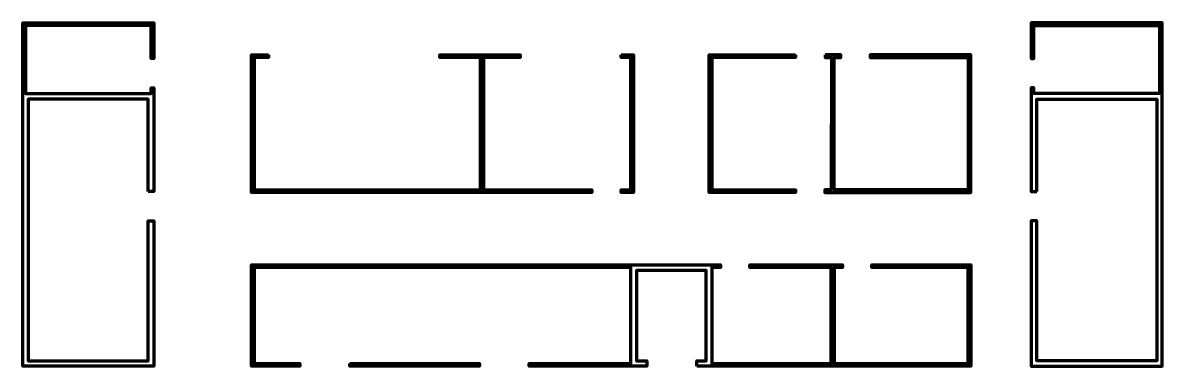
# Model space of a CAD drawing. Header units: metres. Extents: x 15 to 56.4, y 7.9 to 20.4.
import ezdxf

# ---------------------------------------------------------------- set-up
doc = ezdxf.new("R2010")
doc.units = ezdxf.units.M
doc.layers.get('0').update_dxf_attribs({"color": 18, "true_color": 0x000000})

msp = doc.modelspace()

# ---------------------------------------------------------------- linework, layer by layer
at = {"color": 18, "linetype": 'Continuous', "lineweight": 70, "true_color": 0x000000}
for points in [[(19.599, 14.237), (19.599, 17.584), (15.245, 17.584), (15.245, 8.101), (19.599, 8.101), (19.599, 13.17), (19.799, 13.17), (19.799, 7.901), (15.045, 7.901), (15.045, 20.353), (19.799, 20.353), (19.799, 19.064), (19.699, 19.064), (19.699, 20.253), (15.145, 20.253), (15.145, 17.784), (19.699, 17.784), (19.699, 17.997), (19.799, 17.997), (19.799, 14.237)], [(51.828, 14.237), (51.828, 17.584), (56.182, 17.584), (56.182, 8.101), (51.828, 8.101), (51.828, 13.17), (51.628, 13.17), (51.628, 7.901), (56.382, 7.901), (56.382, 20.353), (51.628, 20.353), (51.628, 19.064), (51.728, 19.064), (51.728, 20.253), (56.282, 20.253), (56.282, 17.784), (51.728, 17.784), (51.728, 17.997), (51.628, 17.997), (51.628, 14.237)], [(23.96, 19.194), (23.96, 19.094), (23.44, 19.094), (23.44, 14.297), (31.654, 14.297), (31.654, 19.094), (30.172, 19.094), (30.172, 19.194), (33.085, 19.194), (33.085, 19.094), (31.754, 19.094), (31.754, 14.297), (35.689, 14.297), (35.689, 14.197), (23.34, 14.197), (23.34, 19.194)], [(36.756, 19.194), (37.206, 19.194), (37.206, 14.197), (36.756, 14.197), (36.756, 14.297), (37.106, 14.297), (37.106, 19.094), (36.756, 19.094)], [(43.082, 19.194), (43.082, 19.094), (40.043, 19.094), (40.043, 14.298), (43.076, 14.298), (43.076, 14.198), (39.943, 14.198), (39.943, 19.194)], [(44.149, 19.194), (44.149, 19.094), (44.384, 19.094), (44.378, 14.298), (44.143, 14.298), (44.143, 14.198), (49.441, 14.198), (49.441, 19.194), (45.791, 19.194), (45.791, 19.094), (49.341, 19.094), (49.341, 14.298), (44.477, 14.298), (44.481, 19.094), (44.724, 19.094), (44.724, 19.194)], [(39.497, 7.901), (39.497, 8.101), (39.843, 8.101), (39.843, 11.375), (37.306, 11.375), (37.306, 8.101), (37.687, 8.101), (37.687, 7.901), (33.42, 7.901), (33.42, 8.001), (37.106, 8.001), (37.106, 11.475), (23.44, 11.475), (23.44, 8.001), (25.096, 8.001), (25.096, 7.901), (23.34, 7.901), (23.34, 11.575), (40.359, 11.575), (40.359, 11.475), (40.043, 11.475), (40.043, 8.001), (44.378, 8.001), (44.378, 11.475), (41.426, 11.475), (41.426, 11.575), (44.779, 11.575), (44.779, 11.475), (44.478, 11.475), (44.478, 8.001), (49.341, 8.001), (49.341, 11.475), (45.846, 11.475), (45.846, 11.575), (49.441, 11.575), (49.441, 7.901)], [(26.906, 8.001), (31.61, 8.001), (31.61, 7.901), (26.906, 7.901)]]:
    msp.add_lwpolyline(points, close=True, dxfattribs=at)

doc.saveas('drawing.dxf')
